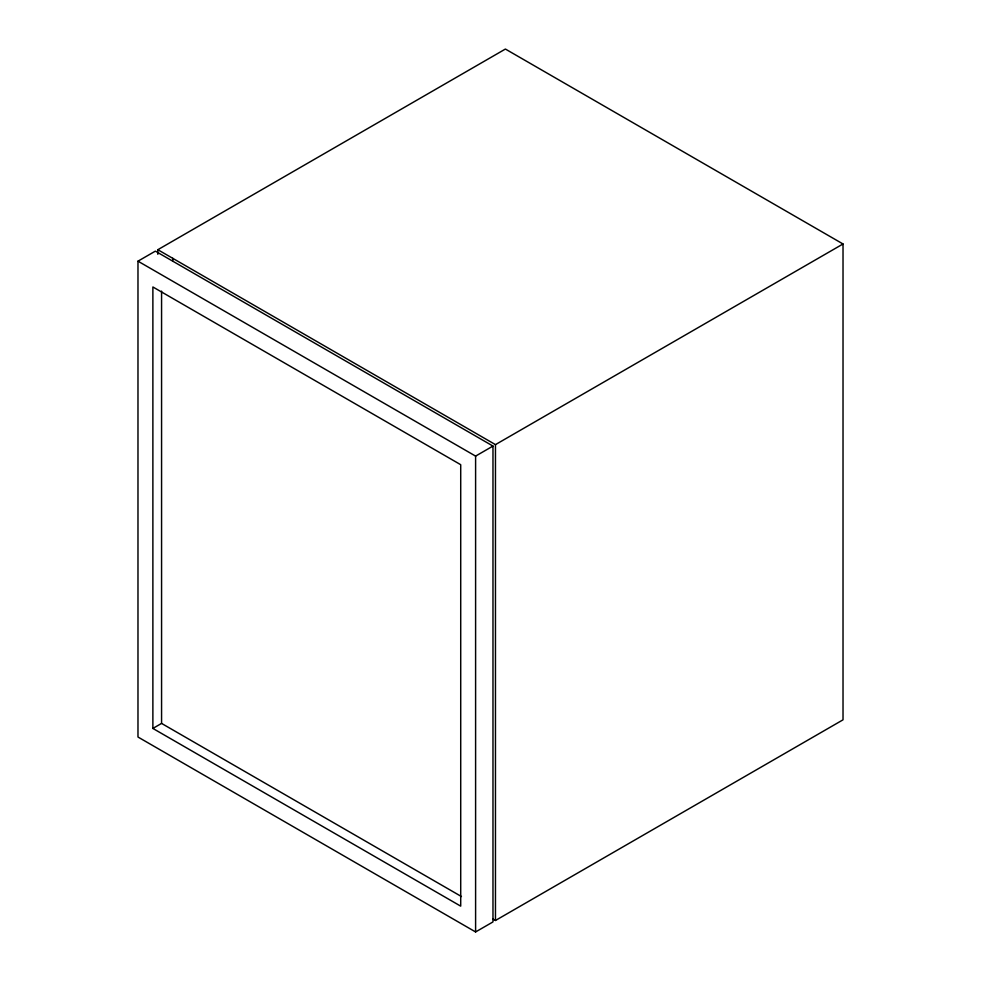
<?xml version="1.0" encoding="UTF-8"?>
<svg xmlns="http://www.w3.org/2000/svg" width="981" height="981" viewBox="0 0 981 981"><rect width="100%" height="100%" fill="white"/><g stroke="black" fill="none" stroke-linecap="round" stroke-linejoin="round"><path stroke-width="1.47" d="M137.978 261.179L155.366 251.136L492.977 446.061L492.977 921.919L475.601 931.95L137.978 737.025L137.978 261.179L475.601 456.104L492.977 446.061M157.843 254.3L157.843 249.714L505.399 49.05L843.022 243.975L843.022 719.821L495.466 920.485L492.977 919.05M157.843 249.714L495.466 444.626L843.022 243.975M152.877 728.429L460.714 906.15L460.714 464.7L152.877 286.967L152.877 728.429L161.571 723.414L461.438 896.536M495.466 444.626L495.466 920.485M475.601 456.104L475.601 931.95M172.742 258.31L172.742 261.179M161.571 291.124L161.571 723.414"/></g></svg>
